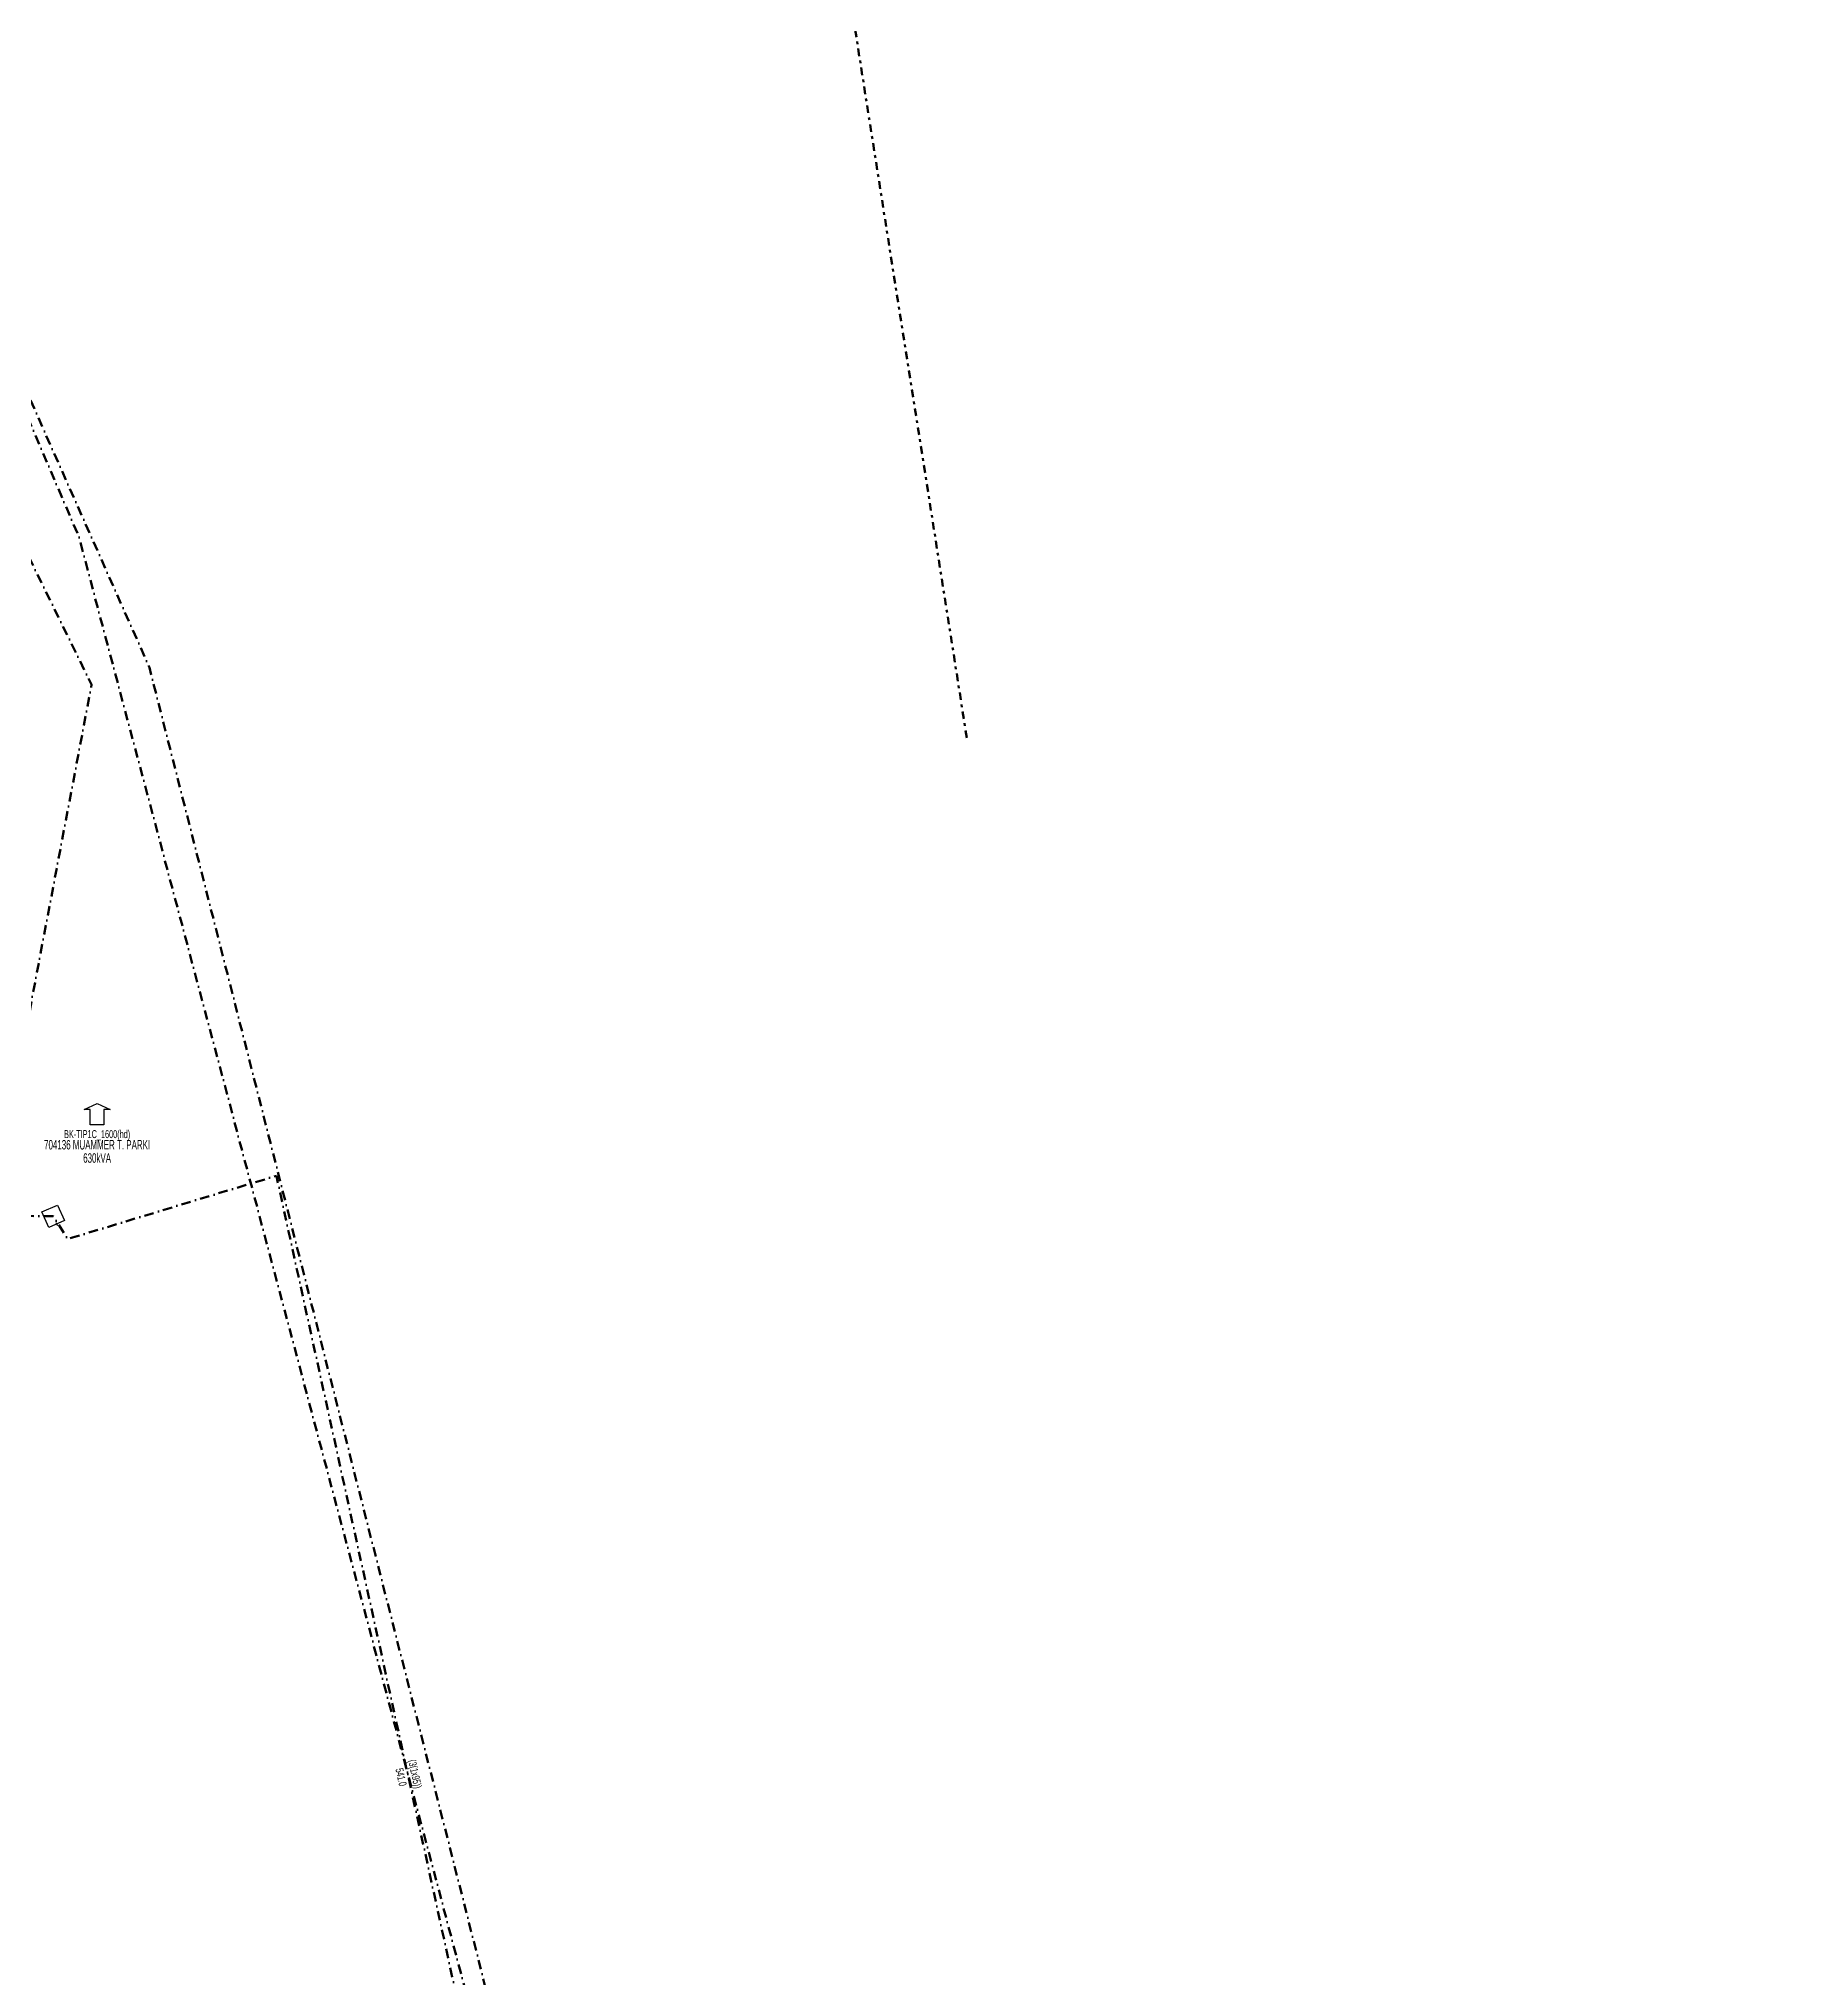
# Model space of a CAD drawing. Header units: millimetres. Extents: x 554556 to 559004, y 4084130 to 4087120.
# Drawn here: x 556747 to 557210, y 4084641 to 4085152 of the extents above; entities that cross this region are included whole.
import ezdxf
from ezdxf.enums import TextEntityAlignment as Align

# ---------------------------------------------------------------- set-up
doc = ezdxf.new("R2010")
doc.units = ezdxf.units.MM
doc.linetypes.add('DASHDOT', pattern=[5, 2.5, -1.25, 0, -1.25])
doc.linetypes.add('DASHEDXX', pattern=[5.05, 2, -1.175, 0.7, -1.175])
doc.layers.add('HAT_OG_YERALTI_MEVCUT', color=48, linetype='DASHDOT', lineweight=70)
doc.layers.add('TRAFO_MEVCUT', color=5, linetype='Continuous', lineweight=30)
doc.styles.get("Standard").update_dxf_attribs({"font": 'Arial'})

# ---------------------------------------------------------------- blocks, each defined once
blk = doc.blocks.new('MEV_BINA_KARE')
at = {"layer": 'TRAFO_MEVCUT', "linetype": 'Continuous'}
for p, q in [((-2.25, -2.25), (-2.25, 2.25)), ((-2.25, 2.25), (2.25, 2.25)), ((0, 1.8), (0, 2.7)), ((2.25, 2.25), (2.25, -2.25)), ((2.25, -2.25), (-2.25, -2.25))]:
    blk.add_line(p, q, dxfattribs=at)
blk = doc.blocks.new('MEV_BETKOSK')
at = {"layer": 'TRAFO_MEVCUT', "linetype": 'Continuous'}
for p, q in [((-3.4, 2), (0, 3.6)), ((-1.8, 2), (-3.4, 2)), ((-1.8, -2), (-1.8, 2)), ((0, 3.6), (3.4, 2)), ((3.4, 2), (1.8, 2)), ((1.8, 2), (1.8, -2)), ((1.8, -2), (-1.8, -2))]:
    blk.add_line(p, q, dxfattribs=at)

msp = doc.modelspace()

# ---------------------------------------------------------------- linework, layer by layer
at = {"color": 2, "linetype": 'DASHEDXX', "lineweight": 60}
msp.add_lwpolyline([(556991.207702, 4084967.620734), (556878.407408, 4085683.123631), (557094.569701, 4087119.987295)], dxfattribs=at)
at = {"layer": 'HAT_OG_YERALTI_MEVCUT', "flags": 128}
for points in [[(556987.792523, 4084153.935905), (556775.918808, 4084986.16008), (556512.123138, 4085579.47159), (556792.689258, 4085611.346143), (557226.219593, 4085692.029726), (557206.690577, 4085739.108603), (557148.697505, 4085843.496067), (557213.299786, 4085876.608492), (557685.692326, 4085871.60311), (557686.248507, 4085911.091982), (557685.971198, 4085940.814557), (557689.308286, 4085950.408685), (557711.122964, 4085974.723149), (557718.909502, 4085978.477373), (557891.447271, 4085977.850507), (558045.556668, 4085976.85727), (558084.405964, 4085993.507069), (558123.413739, 4085916.196477), (558145.900454, 4085873.264276), (558159.99965, 4085863.394839), (558168.782239, 4085838.83418), (558182.151982, 4085846.962984), (558192.63386, 4085848.353437), (558216.057649, 4085852.096965), (558286.691157, 4085862.354931), (558304.660091, 4085866.098459), (558328.725628, 4085875.189884), (558421.260109, 4085908.206532), (558443.86582, 4085987.326521), (558455.232825, 4086025.698675), (558442.774305, 4086138.44626), (558419.136052, 4086141.322895)], [(557473.457977, 4085780.413567), (557211.572831, 4085730.739025), (557226.219593, 4085690.634796), (556823.162732, 4085616.60019), (556517.026915, 4085579.12132), (556757.303957, 4085020.729943), (556987.792523, 4084153.935905)], [(556750.59, 4084841.593), (556734.142252, 4084841.759864), (556760.696615, 4084981.637027), (556723.416804, 4085057.498301), (556623.614002, 4085011.805815), (556615.77526, 4084977.200638), (556591.876658, 4084978.347771), (556582.689, 4084977.4)], [(557027.434916, 4084569.045595), (557024.493549, 4084566.692501), (556878.748839, 4084536.249358), (556809.361486, 4084852.253363), (556754.432937, 4084835.600816), (556750.59, 4084841.593)]]:
    msp.add_lwpolyline(points, dxfattribs=at)

# ---------------------------------------------------------------- block references
at = {"layer": 'TRAFO_MEVCUT'}
msp.add_blockref('MEV_BETKOSK', (556762.156408, 4084867.692195), dxfattribs=at)
at = {"layer": 'TRAFO_MEVCUT', "rotation": 203.749494}
msp.add_blockref('MEV_BINA_KARE', (556750.59, 4084841.593), dxfattribs=at)

# ---------------------------------------------------------------- texts
at = {"layer": 'HAT_OG_YERALTI_MEVCUT', "lineweight": 30, "width": 0.53}
msp.add_text('541.0', height=2.05, rotation=282.384324, dxfattribs=at).set_placement((556843.224941, 4084694.069062), align=Align.TOP_CENTER)
msp.add_text('(3(1x95))', height=2.05, rotation=282.384324, dxfattribs=at).set_placement((556844.885384, 4084694.433658), align=Align.CENTER)
at = {"layer": 'TRAFO_MEVCUT', "width": 0.6}
for s, height, p in [('BK-TIP1C_1600(hd)', 2.1, (556762.156408, 4084862.192195)), ('704136 MUAMMER T. PARKI', 2.5, (556762.156408, 4084859.192195)), ('630kVA', 2.5, (556762.156408, 4084855.692195))]:
    msp.add_text(s, height=height, dxfattribs=at).set_placement(p, align=Align.CENTER)

doc.saveas('drawing.dxf')
